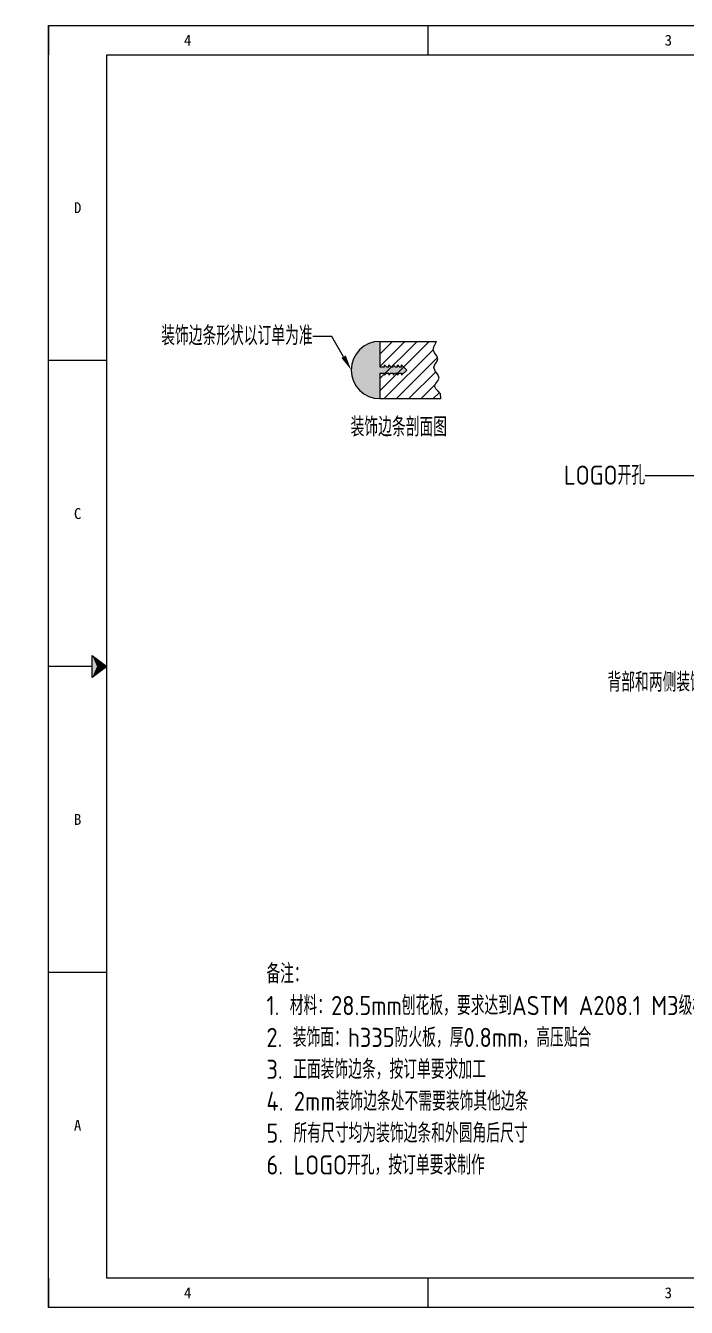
# Model space of a CAD drawing. Header units: millimetres. Extents: x -56 to 14674, y 2 to 8326.
# Drawn here: x 9777 to 11504, y 2 to 3353 of the extents above; entities that cross this region are included whole.
import ezdxf
from ezdxf import colors
from ezdxf.entities.mleader import LeaderData, LeaderLine
from ezdxf.enums import TextEntityAlignment as Align
from ezdxf.math import Vec2, Vec3

# ---------------------------------------------------------------- set-up
doc = ezdxf.new("R2010")
doc.units = ezdxf.units.MM
doc.header["$MEASUREMENT"] = 0
doc.linetypes.add('DOT', pattern=[0.2, 0.1, -0.1])
for name, color, linetype in [('ATTACHMENT', 7, 'Continuous'), ('DIM', 254, 'Continuous'), ('print', 30, 'Continuous')]:
    doc.layers.add(name, color=color, linetype=linetype)
doc.styles.add('Dartop', font='')
doc.styles.add('Dartop Text Style', font='gbenor.shx', dxfattribs={"bigfont": 'gbcbig.shx'})
doc.styles.get('Dartop').set_extended_font_data('FangSong_GB2312')

# ---------------------------------------------------------------- blocks, each defined once
blk = doc.blocks.new('*U135')
at = {"color": 254, "linetype": 'Continuous', "extrusion": (0, 0, -1)}
for points in [[(-0.833, 11), (-0.75, 10.812), (-0.75, 11.188)], [(-0.833, 11), (-0.75, 11.188), (-1, 11)], [(-0.833, 11), (-1, 11), (-0.75, 10.812)]]:
    blk.add_solid(points, dxfattribs=at)

msp = doc.modelspace()

# ---------------------------------------------------------------- hatches: boundary and pattern name
at = {"layer": 'ATTACHMENT', "linetype": 'Continuous'}
h = msp.add_hatch(color=256, dxfattribs=at)
edge = h.paths.add_edge_path()
edge.add_line((10720.134, 2444.434), (10726.177, 2444.434))
edge.add_line((10726.177, 2444.434), (10726.177, 2439.391))
edge.add_line((10726.177, 2439.391), (10731.238, 2444.434))
edge.add_line((10731.238, 2444.434), (10737.281, 2444.434))
edge.add_line((10737.281, 2444.434), (10737.281, 2439.391))
edge.add_line((10737.281, 2439.391), (10742.341, 2444.434))
edge.add_line((10742.341, 2444.434), (10748.384, 2444.434))
edge.add_line((10748.384, 2444.434), (10748.384, 2439.391))
edge.add_line((10748.384, 2439.391), (10753.445, 2444.434))
edge.add_line((10753.445, 2444.434), (10759.487, 2444.434))
edge.add_line((10759.487, 2444.434), (10759.487, 2439.391))
edge.add_line((10759.487, 2439.391), (10772.762, 2452.62))
edge.add_line((10759.487, 2465.849), (10772.762, 2452.62))
edge.add_line((10759.487, 2460.806), (10759.487, 2465.849))
edge.add_line((10753.445, 2460.806), (10759.487, 2460.806))
edge.add_line((10748.384, 2465.849), (10753.445, 2460.806))
edge.add_line((10748.384, 2460.806), (10748.384, 2465.849))
edge.add_line((10742.341, 2460.806), (10748.384, 2460.806))
edge.add_line((10737.281, 2465.849), (10742.341, 2460.806))
edge.add_line((10737.281, 2460.806), (10737.281, 2465.849))
edge.add_line((10731.238, 2460.806), (10737.281, 2460.806))
edge.add_line((10726.177, 2465.849), (10731.238, 2460.806))
edge.add_line((10726.177, 2460.806), (10726.177, 2465.849))
edge.add_line((10720.134, 2460.806), (10726.177, 2460.806))
edge.add_line((10715.074, 2465.849), (10720.134, 2460.806))
edge.add_line((10715.074, 2460.806), (10715.074, 2465.849))
edge.add_line((10702.504, 2460.806), (10715.074, 2460.806))
edge.add_line((10702.504, 2527.423), (10702.504, 2460.806))
edge.add_arc((10702.504, 2452.62), 74.803, 90, 270)
edge.add_line((10702.504, 2444.434), (10702.504, 2377.817))
edge.add_line((10702.504, 2444.434), (10715.074, 2444.434))
edge.add_line((10715.074, 2444.434), (10715.074, 2439.391))
edge.add_line((10715.074, 2439.391), (10720.134, 2444.434))

# ---------------------------------------------------------------- linework, layer by layer
at = {"color": 0, "linetype": 'DOT'}
for p, q in [((9836.47, 3352.783), (14597.706, 3352.783)), ((9836.47, 78.573), (9836.47, 3276.639)), ((14597.706, 2.429), (9836.47, 2.429))]:
    msp.add_line(p, q, dxfattribs=at)
at = {"color": 0}
for p, q in [((9836.47, 3352.783), (9836.47, 3276.639)), ((10828.557, 3276.639), (10828.557, 3352.783)), ((9988.759, 78.573), (9988.759, 3276.639)), ((9988.759, 3276.639), (14521.562, 3276.639)), ((9988.759, 2477.122), (9836.47, 2477.122)), ((9950.687, 1677.606), (9836.47, 1677.606)), ((9988.759, 878.09), (9836.47, 878.09)), ((9836.47, 78.573), (9836.47, 2.429)), ((14521.562, 78.573), (9988.759, 78.573)), ((10828.557, 2.429), (10828.557, 78.573))]:
    msp.add_line(p, q, dxfattribs=at)
msp.add_lwpolyline([(9988.759, 1677.606), (9950.687, 1649.052), (9950.687, 1706.16), (9988.759, 1677.606)], close=True, dxfattribs=at)
at = {"layer": 'ATTACHMENT', "linetype": 'Continuous'}
for p, q in [((10702.504, 2494.161), (10735.766, 2527.423)), ((10702.504, 2462.134), (10767.793, 2527.423)), ((10702.504, 2430.106), (10799.821, 2527.423)), ((10702.504, 2398.079), (10831.848, 2527.423)), ((10702.504, 2527.423), (10702.504, 2460.806)), ((10702.504, 2527.423), (10850.885, 2527.423)), ((10841.922, 2505.646), (10843.506, 2513.624)), ((10843.506, 2513.624), (10848.154, 2521.77)), ((10848.154, 2521.77), (10850.885, 2527.423)), ((10714.27, 2377.817), (10841.98, 2505.528)), ((10746.297, 2377.817), (10853.436, 2484.955)), ((10845.76, 2497.735), (10841.922, 2505.646)), ((10851.602, 2489.891), (10845.76, 2497.735)), ((10854.533, 2482.001), (10851.602, 2489.891)), ((10851.647, 2474.415), (10854.533, 2482.001)), ((10702.504, 2460.806), (10715.074, 2460.806)), ((10715.074, 2460.806), (10715.074, 2465.849)), ((10715.074, 2465.849), (10720.134, 2460.806)), ((10720.134, 2460.806), (10726.177, 2460.806)), ((10726.177, 2460.806), (10726.177, 2465.849)), ((10726.177, 2465.849), (10731.238, 2460.806)), ((10731.238, 2460.806), (10737.281, 2460.806)), ((10737.281, 2460.806), (10737.281, 2465.849)), ((10737.281, 2465.849), (10742.341, 2460.806)), ((10742.341, 2460.806), (10748.384, 2460.806)), ((10748.384, 2460.806), (10748.384, 2465.849)), ((10748.384, 2465.849), (10753.445, 2460.806)), ((10753.445, 2460.806), (10759.487, 2460.806)), ((10759.487, 2460.806), (10759.487, 2465.849)), ((10759.487, 2465.849), (10772.762, 2452.62)), ((10759.487, 2439.391), (10772.762, 2452.62)), ((10778.325, 2377.817), (10848.668, 2448.16)), ((10843.499, 2459.144), (10846.412, 2466.769)), ((10847.296, 2449.929), (10843.499, 2459.144)), ((10846.412, 2466.769), (10851.647, 2474.415)), ((10854.404, 2440.767), (10847.296, 2449.929)), ((10702.504, 2444.434), (10702.504, 2377.817)), ((10702.504, 2444.434), (10715.074, 2444.434)), ((10715.074, 2439.391), (10720.134, 2444.434)), ((10715.074, 2444.434), (10715.074, 2439.391)), ((10720.134, 2444.434), (10726.177, 2444.434)), ((10726.177, 2439.391), (10731.238, 2444.434)), ((10726.177, 2444.434), (10726.177, 2439.391)), ((10731.238, 2444.434), (10737.281, 2444.434)), ((10737.281, 2439.391), (10742.341, 2444.434)), ((10737.281, 2444.434), (10737.281, 2439.391)), ((10742.341, 2444.434), (10748.384, 2444.434)), ((10748.384, 2439.391), (10753.445, 2444.434)), ((10748.384, 2444.434), (10748.384, 2439.391)), ((10753.445, 2444.434), (10759.487, 2444.434)), ((10759.487, 2444.434), (10759.487, 2439.391)), ((10810.352, 2377.817), (10848.162, 2415.627)), ((10845.863, 2410.277), (10848.801, 2417.114)), ((10848.801, 2417.114), (10854.293, 2424.277)), ((10854.293, 2424.277), (10857.686, 2431.558)), ((10857.686, 2431.558), (10854.404, 2440.767)), ((10842.38, 2377.817), (10858.233, 2393.67)), ((10848.802, 2403.762), (10845.863, 2410.277)), ((10855.142, 2397.345), (10848.802, 2403.762)), ((10860.839, 2390.573), (10855.142, 2397.345)), ((10862.189, 2379.197), (10860.839, 2390.573)), ((10861.536, 2377.817), (10862.189, 2379.197)), ((10702.504, 2377.817), (10861.536, 2377.817))]:
    msp.add_line(p, q, dxfattribs=at)
msp.add_arc((10702.504, 2452.62), 74.803, 90, 270, dxfattribs=at)
at = {"layer": 'print'}
msp.add_lwpolyline([(9836.47, 3352.783), (14673.85, 3352.783), (14673.85, 2.429), (9836.47, 2.429)], close=True, dxfattribs=at)

# ---------------------------------------------------------------- block references
at = {"color": 0, "linetype": 'Continuous', "xscale": 152.2888407109637, "yscale": 152.2888407109637, "zscale": 152.2888407109637}
msp.add_blockref('*U135', (9836.47, 2.429), dxfattribs=at)

# ---------------------------------------------------------------- texts
at = {"color": 0, "style": 'Dartop'}
for s, p in [('4', (10200.366, 3314.711)), ('3', (11456.749, 3314.711)), ('D', (9912.614, 2876.881)), ('C', (9912.614, 2077.364)), ('B', (9912.614, 1277.848)), ('A', (9912.614, 478.331)), ('4', (10200.366, 40.501)), ('3', (11456.749, 40.501))]:
    msp.add_text(s, height=28.554, dxfattribs=at).set_placement(p, align=Align.MIDDLE_CENTER)
at = {"layer": 'DIM', "style": 'Dartop Text Style'}
msp.add_text('装饰边条剖面图', height=50, dxfattribs=at).set_placement((10752.124, 2303.893), align=Align.MIDDLE_CENTER)
at = {"layer": 'DIM', "insert": (10406.159, 899.74), "char_height": 50, "attachment_point": 1, "style": 'Dartop Text Style'}
msp.add_mtext_dynamic_manual_height_columns('备注：\\P1. 材料：28.5mm刨花板，要求达到ASTM A208.1 M3级标准\\P2. 装饰面：h335防火板，厚0.8mm，高压贴合\\P3. 正面装饰边条，按订单要求加工\\P4. 2mm装饰边条处不需要装饰其他边条\\P5. 所有尺寸均为装饰边条和外圆角后尺寸\\P6. LOGO开孔，按订单要求制作 ', width=1204.0867, gutter_width=1, heights=[0], dxfattribs=at)

# ---------------------------------------------------------------- leaders
at = {"layer": 'DIM'}
ml = msp.add_multileader_mtext('Standard', dxfattribs=at)
ml.set_content('装饰边条形状以订单为准', color=256, style='Dartop Text Style')
ml.set_leader_properties()
ml.build(insert=Vec2(0, 0))
ml.multileader.update_dxf_attribs({"dogleg_length": 0.36, "arrow_head_size": 40})
ctx = ml.context
ctx.base_point, ctx.char_height, ctx.arrow_head_size, ctx.landing_gap_size, ctx.plane_origin = Vec3(10133.175, 2540.448), 50, 40, 0.09, Vec3(10854.471, 2701.686)
ctx.text_align_type = 2
notes = []
notes.append((ctx, [(0, (1, 1, 0), (10577.403, 2540.448), (-1, 0), 50.298, [(0, [(10627.701, 2452.62)], 0, [])])]))
ctx.mtext.insert, ctx.mtext.alignment, ctx.mtext.flow_direction = Vec3(10527.015, 2567.378), 3, 5
ml = msp.add_multileader_mtext('Standard', dxfattribs=at)
ml.set_content('LOGO开孔', color=256, style='Dartop Text Style')
ml.set_leader_properties()
ml.build(insert=Vec2(0, 0))
ml.multileader.update_dxf_attribs({"dogleg_length": 0.36, "arrow_head_size": 40})
ctx = ml.context
ctx.base_point, ctx.char_height, ctx.arrow_head_size, ctx.landing_gap_size, ctx.plane_origin = Vec3(11202.195, 2176.145), 50, 40, 0.09, Vec3(11841.016, 2176.145)
ctx.text_align_type = 2
notes.append((ctx, [(0, (1, 1, 0), (11446.178, 2176.145), (-1, 0), 50.298, [(0, [(11841.016, 2176.145)], 0, [])])]))
ctx.mtext.insert, ctx.mtext.alignment, ctx.mtext.flow_direction = Vec3(11395.79, 2202.799), 3, 5
ml = msp.add_multileader_mtext('Standard', dxfattribs=at)
ml.set_content('背部和两侧装饰边条', color=256, style='Dartop Text Style')
ml.set_leader_properties()
ml.build(insert=Vec2(0, 0))
ml.multileader.update_dxf_attribs({"dogleg_length": 0.36, "arrow_head_size": 40})
ctx = ml.context
ctx.base_point, ctx.char_height, ctx.arrow_head_size, ctx.landing_gap_size, ctx.plane_origin = Vec3(11299.562, 1634.855), 50, 40, 0.09, Vec3(12012.768, 1920.592)
ctx.text_align_type = 2
notes.append((ctx, [(0, (1, 1, 0), (11672.099, 1634.855), (-1, 0), 50.298, [(0, [(11795.406, 1882.607)], 0, [])])]))
ctx.mtext.insert, ctx.mtext.alignment, ctx.mtext.flow_direction = Vec3(11621.711, 1661.785), 3, 5
for ctx, leaders in notes:
    for number, flags, end, landing, length, lines in leaders:
        leader = LeaderData()
        leader.index, (leader.has_last_leader_line, leader.has_dogleg_vector, leader.attachment_direction) = number, flags
        leader.last_leader_point, leader.dogleg_vector, leader.dogleg_length = Vec3(end), Vec3(landing), length
        for number, points, colour, breaks in lines:
            line = LeaderLine()
            line.index, line.vertices, line.color, line.breaks = number, Vec3.list(points), colors.encode_raw_color(colour), breaks
            leader.lines.append(line)
        ctx.leaders.append(leader)

doc.saveas('drawing.dxf')
